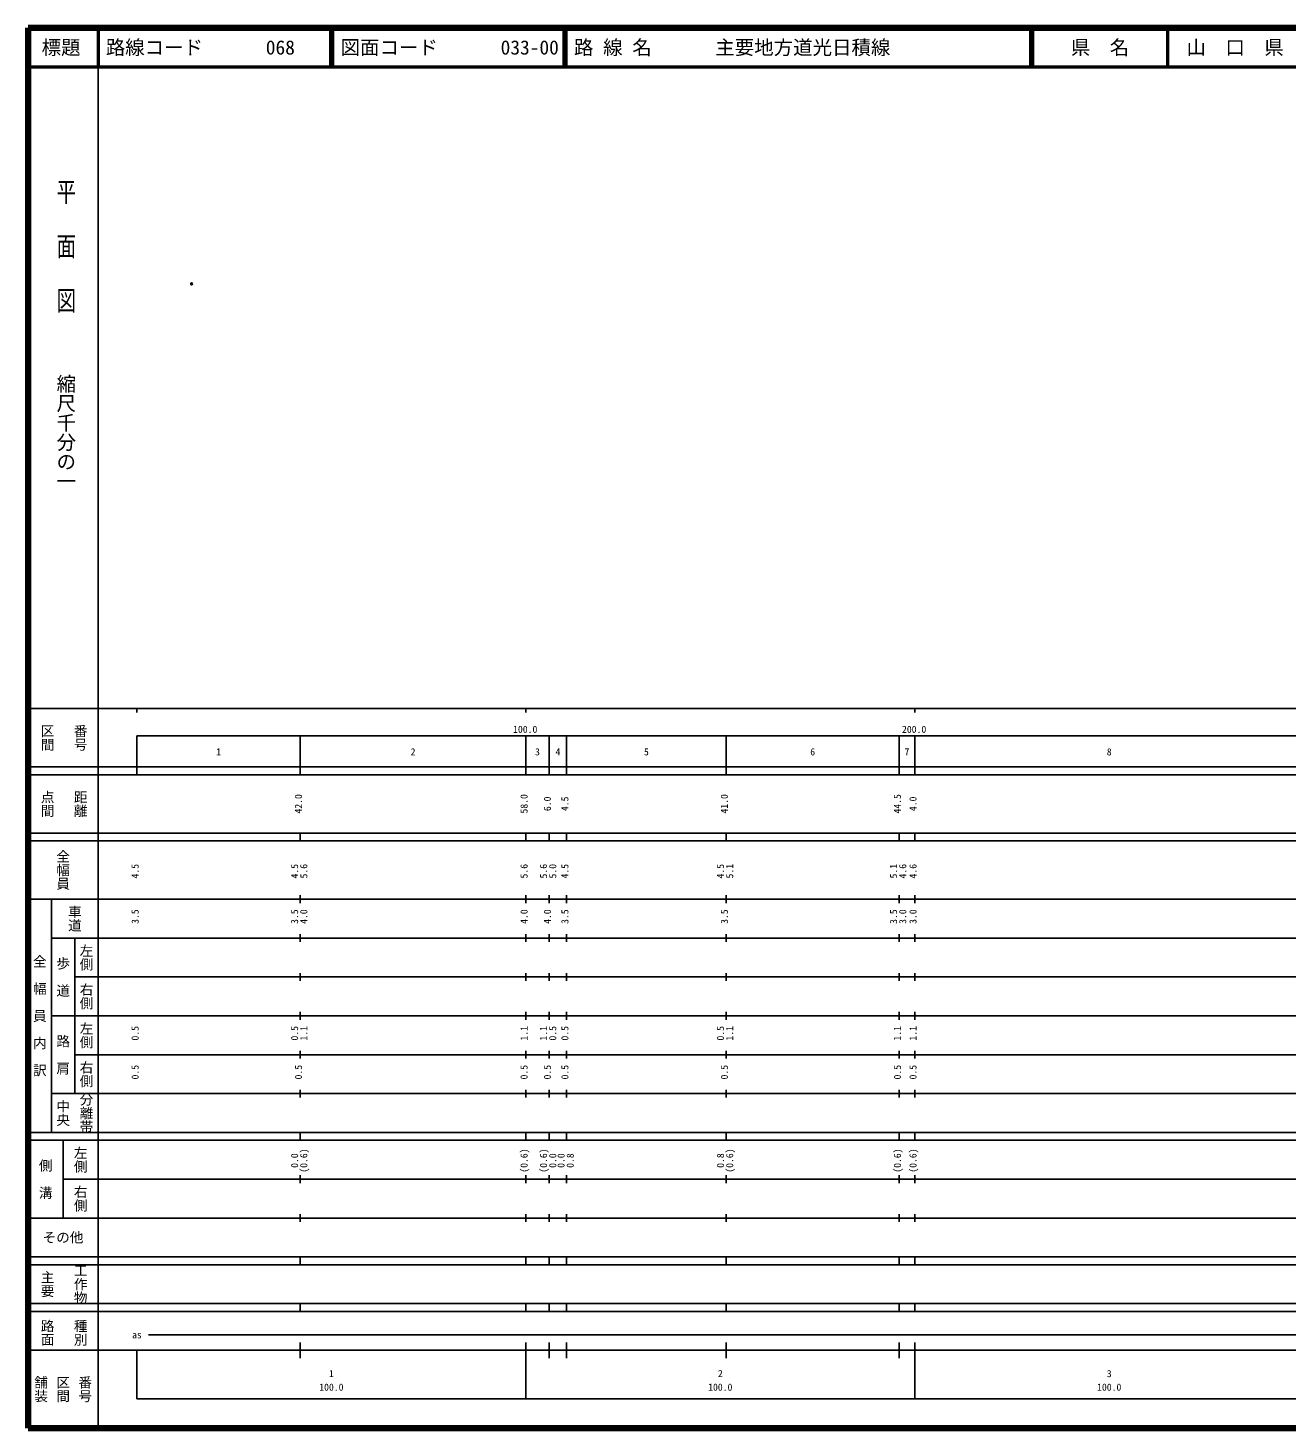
# Model space of a CAD drawing. Units: millimetres on the paper. Extents: x 40 to 680, y 20 to 380.
# Drawn here: x 40 to 363.7, y 20 to 380 of the extents above; entities that cross this region are included whole.
import ezdxf
from ezdxf.enums import TextEntityAlignment as Align

# ---------------------------------------------------------------- set-up
doc = ezdxf.new("R2010")
doc.units = ezdxf.units.MM
doc.header["$PDMODE"] = 32
doc.header["$PDSIZE"] = 0.5
doc.layers.add('M-OTRS', color=6, linetype='Continuous')
doc.layers.add('M-TTL-TXT', color=7, linetype='Continuous')
for name, color, linetype, lineweight in [('M-TTL', 2, 'Continuous', 140), ('M-TTL-BAND', 7, 'Continuous', 25), ('M-TTL-LINE', 7, 'Continuous', 50)]:
    doc.layers.add(name, color=color, linetype=linetype, lineweight=lineweight)
doc.styles.add('@ＭＳ ゴシック', font='')
doc.styles.add('ＭＳ ゴシック', font='')
doc.styles.get('@ＭＳ ゴシック').set_extended_font_data('@MS Gothic')
doc.styles.get('ＭＳ ゴシック').set_extended_font_data('MS Gothic')

msp = doc.modelspace()

# ---------------------------------------------------------------- linework, layer by layer
at = {"layer": 'M-OTRS'}
msp.add_point((82.075, 314.203), dxfattribs=at)
at = {"layer": 'M-TTL'}
for p, q in [((40, 380), (40, 20)), ((680, 380), (40, 380)), ((40, 20), (680, 20))]:
    msp.add_line(p, q, dxfattribs=at)
at = {"layer": 'M-TTL-BAND'}
for p, q in [((58, 370), (58, 20)), ((40, 205), (579, 205)), ((68, 205), (68, 204)), ((168, 205), (168, 204)), ((268, 205), (268, 204)), ((68, 198), (579, 198)), ((68, 198), (68, 188)), ((110, 188), (110, 198)), ((168, 188), (168, 198)), ((174, 188), (174, 198)), ((178.5, 188), (178.5, 198)), ((219.5, 188), (219.5, 198)), ((264, 188), (264, 198)), ((268, 188), (268, 198)), ((40, 190), (579, 190)), ((40, 188), (579, 188)), ((40, 173), (579, 173)), ((110, 171), (110, 173)), ((168, 171), (168, 173)), ((174, 171), (174, 173)), ((178.5, 171), (178.5, 173)), ((219.5, 171), (219.5, 173)), ((264, 171), (264, 173)), ((268, 171), (268, 173)), ((40, 171), (579, 171)), ((40, 156), (579, 156)), ((46, 96), (46, 156)), ((110, 155), (110, 157)), ((168, 155), (168, 157)), ((174, 155), (174, 157)), ((178.5, 155), (178.5, 157)), ((219.5, 155), (219.5, 157)), ((264, 155), (264, 157)), ((268, 155), (268, 157)), ((46, 146), (579, 146)), ((52, 146), (52, 106)), ((110, 145), (110, 147)), ((168, 145), (168, 147)), ((174, 145), (174, 147)), ((178.5, 145), (178.5, 147)), ((219.5, 145), (219.5, 147)), ((264, 145), (264, 147)), ((268, 145), (268, 147)), ((110, 135), (110, 137)), ((168, 135), (168, 137)), ((174, 135), (174, 137)), ((178.5, 135), (178.5, 137)), ((219.5, 135), (219.5, 137)), ((264, 135), (264, 137)), ((268, 135), (268, 137)), ((52, 136), (579, 136)), ((46, 126), (579, 126)), ((110, 125), (110, 127)), ((168, 125), (168, 127)), ((174, 125), (174, 127)), ((178.5, 125), (178.5, 127)), ((219.5, 125), (219.5, 127)), ((264, 125), (264, 127)), ((268, 125), (268, 127)), ((52, 116), (579, 116)), ((110, 115), (110, 117)), ((168, 115), (168, 117)), ((174, 115), (174, 117)), ((178.5, 115), (178.5, 117)), ((219.5, 115), (219.5, 117)), ((264, 115), (264, 117)), ((268, 115), (268, 117)), ((46, 106), (579, 106)), ((110, 105), (110, 107)), ((168, 105), (168, 107)), ((174, 105), (174, 107)), ((178.5, 105), (178.5, 107)), ((219.5, 105), (219.5, 107)), ((264, 105), (264, 107)), ((268, 105), (268, 107)), ((40, 96), (579, 96)), ((40, 94), (579, 94)), ((49, 94), (49, 74)), ((110, 94), (110, 96)), ((168, 94), (168, 96)), ((174, 94), (174, 96)), ((178.5, 94), (178.5, 96)), ((219.5, 94), (219.5, 96)), ((264, 94), (264, 96)), ((268, 94), (268, 96)), ((49, 84), (579, 84)), ((110, 83), (110, 85)), ((168, 83), (168, 85)), ((174, 83), (174, 85)), ((178.5, 83), (178.5, 85)), ((219.5, 83), (219.5, 85)), ((264, 83), (264, 85)), ((268, 83), (268, 85)), ((40, 74), (579, 74)), ((110, 73), (110, 75)), ((168, 73), (168, 75)), ((174, 73), (174, 75)), ((178.5, 73), (178.5, 75)), ((219.5, 73), (219.5, 75)), ((264, 73), (264, 75)), ((268, 73), (268, 75)), ((40, 64), (579, 64)), ((40, 62), (579, 62)), ((110, 62), (110, 64)), ((168, 62), (168, 64)), ((174, 62), (174, 64)), ((178.5, 62), (178.5, 64)), ((219.5, 62), (219.5, 64)), ((264, 62), (264, 64)), ((268, 62), (268, 64)), ((40, 52), (579, 52)), ((110, 50), (110, 52)), ((168, 50), (168, 52)), ((174, 50), (174, 52)), ((178.5, 50), (178.5, 52)), ((219.5, 50), (219.5, 52)), ((264, 50), (264, 52)), ((268, 50), (268, 52)), ((40, 50), (579, 50)), ((71, 44), (565, 44)), ((40, 40), (579, 40)), ((68, 40), (68, 27.5)), ((110, 38), (110, 42)), ((168, 27.5), (168, 42)), ((174, 38), (174, 42)), ((178.5, 38), (178.5, 42)), ((219.5, 38), (219.5, 42)), ((264, 38), (264, 42)), ((268, 27.5), (268, 42)), ((68, 27.5), (579, 27.5))]:
    msp.add_line(p, q, dxfattribs=at)
at = {"layer": 'M-TTL-LINE'}
for p, q in [((58, 380), (58, 370)), ((117.75, 380), (117.75, 370)), ((118.25, 380), (118.25, 370)), ((177.75, 380), (177.75, 370)), ((178.25, 380), (178.25, 370)), ((297.75, 380), (297.75, 370)), ((298.25, 380), (298.25, 370)), ((333, 380), (333, 370)), ((40, 370), (680, 370))]:
    msp.add_line(p, q, dxfattribs=at)

# ---------------------------------------------------------------- texts
at = {"layer": 'M-TTL-BAND', "style": '@ＭＳ ゴシック', "width": 1.4}
msp.add_text('平  面  図', height=3.666, rotation=270, dxfattribs=at).set_placement((49.777, 306.475), align=Align.MIDDLE_RIGHT)
at = {"layer": 'M-TTL-BAND', "style": '@ＭＳ ゴシック'}
msp.add_text('縮尺千分の一', height=3.666, rotation=270, dxfattribs=at).set_placement((49.777, 261.03), align=Align.MIDDLE_RIGHT)
for s, p in [('区間', (45, 197.5)), ('番号', (53.5, 197.5)), ('点間', (45, 180.5)), ('距離', (53.5, 180.5)), ('全幅員', (49, 163.5)), ('車道', (52, 151)), ('左側', (55, 141)), ('全\u3000幅\u3000員\u3000内\u3000訳', (43, 126)), ('歩\u3000道', (49, 136)), ('右側', (55, 131)), ('左側', (55, 121)), ('路\u3000肩', (49, 116)), ('右側', (55, 111)), ('分離帯', (55, 101)), ('中央', (49, 101)), ('左側', (53.5, 89)), ('側\u3000溝', (44.5, 84)), ('右側', (53.5, 79)), ('工作物', (53.5, 57)), ('主要', (45, 57)), ('路面', (45, 44.5)), ('種別', (53.5, 44.5)), ('舗装', (43.333, 30)), ('区間', (49, 30)), ('番号', (54.667, 30))]:
    msp.add_text(s, height=2.566, rotation=270, dxfattribs=at).set_placement(p, align=Align.MIDDLE_CENTER)
at = {"layer": 'M-TTL-BAND', "style": 'ＭＳ ゴシック'}
for s, p in [('100.0', (167.844, 198.195)), ('200.0', (267.844, 198.195)), ('1', (89, 192.405)), ('2', (139, 192.405)), ('3', (171, 192.405)), ('4', (176.25, 192.405)), ('5', (199, 192.405)), ('6', (241.75, 192.405)), ('7', (266, 192.405)), ('8', (318, 192.405)), ('as', (68, 42.5)), ('1', (118, 32.523)), ('2', (218, 32.523)), ('3', (318, 32.523)), ('100.0', (118, 29.033)), ('100.0', (218, 29.033)), ('100.0', (318, 29.033))]:
    msp.add_text(s, height=1.833, dxfattribs=at).set_placement(p, align=Align.BOTTOM_CENTER)
for s, p in [('42.0', (111, 180.5)), ('58.0', (169, 180.5)), ('6.0', (175, 180.5)), ('4.5', (179.5, 180.5)), ('41.0', (220.5, 180.5)), ('44.5', (265, 180.5)), ('4.0', (269, 180.5)), ('4.5', (69, 163.174)), ('4.5', (110, 163.174)), ('5.6', (112.37, 163.174)), ('5.6', (169, 163.174)), ('5.6', (174, 163.174)), ('5.0', (176.37, 163.174)), ('4.5', (179.5, 163.174)), ('4.5', (219.5, 163.174)), ('5.1', (221.87, 163.174)), ('5.1', (264, 163.174)), ('4.6', (266.37, 163.174)), ('4.6', (269, 163.174)), ('3.5', (69, 151.5)), ('3.5', (110, 151.5)), ('4.0', (112.37, 151.5)), ('4.0', (169, 151.5)), ('4.0', (175, 151.5)), ('3.5', (179.5, 151.5)), ('3.5', (220.5, 151.5)), ('3.5', (264, 151.5)), ('3.0', (266.37, 151.5)), ('3.0', (269, 151.5)), ('0.5', (69, 121.5)), ('0.5', (110, 121.5)), ('1.1', (112.37, 121.5)), ('1.1', (169, 121.5)), ('1.1', (174, 121.5)), ('0.5', (176.37, 121.5)), ('0.5', (179.5, 121.5)), ('0.5', (219.5, 121.5)), ('1.1', (221.87, 121.5)), ('1.1', (265, 121.5)), ('1.1', (269, 121.5)), ('0.5', (69, 111.5)), ('0.5', (111, 111.5)), ('0.5', (169, 111.5)), ('0.5', (175, 111.5)), ('0.5', (179.5, 111.5)), ('0.5', (220.5, 111.5)), ('0.5', (265, 111.5)), ('0.5', (269, 111.5)), ('0.0', (110, 88.764)), ('(0.6)', (112.37, 88.764)), ('(0.6)', (169, 88.764)), ('(0.6)', (174, 88.764)), ('0.0', (176.37, 88.764)), ('0.0', (178.5, 88.764)), ('0.8', (180.87, 88.764)), ('0.8', (219.5, 88.764)), ('(0.6)', (221.87, 88.764)), ('(0.6)', (265, 88.764)), ('(0.6)', (269, 88.764))]:
    msp.add_text(s, height=1.833, rotation=90, dxfattribs=at).set_placement(p, align=Align.BOTTOM_CENTER)
msp.add_text('その他', height=2.566, dxfattribs=at).set_placement((49, 69), align=Align.MIDDLE_CENTER)
at = {"layer": 'M-TTL-TXT', "style": 'ＭＳ ゴシック'}
for s, p in [('標題', (48.5, 375)), ('県\u3000名', (315.625, 375)), ('山\u3000口\u3000県', (350.375, 375))]:
    msp.add_text(s, height=3.666, dxfattribs=at).set_placement(p, align=Align.MIDDLE_CENTER)
for s, p in [('路線コード', (60, 375)), ('068', (101.142, 375)), ('068', (101.142, 375)), ('068', (101.142, 375)), ('図面コード', (120.38, 375)), ('033-00', (161.521, 375)), ('路 線 名', (180.38, 375)), ('主要地方道光日積線', (216.734, 375))]:
    msp.add_text(s, height=3.666, dxfattribs=at).set_placement(p, align=Align.MIDDLE_LEFT)

doc.saveas('drawing.dxf')
